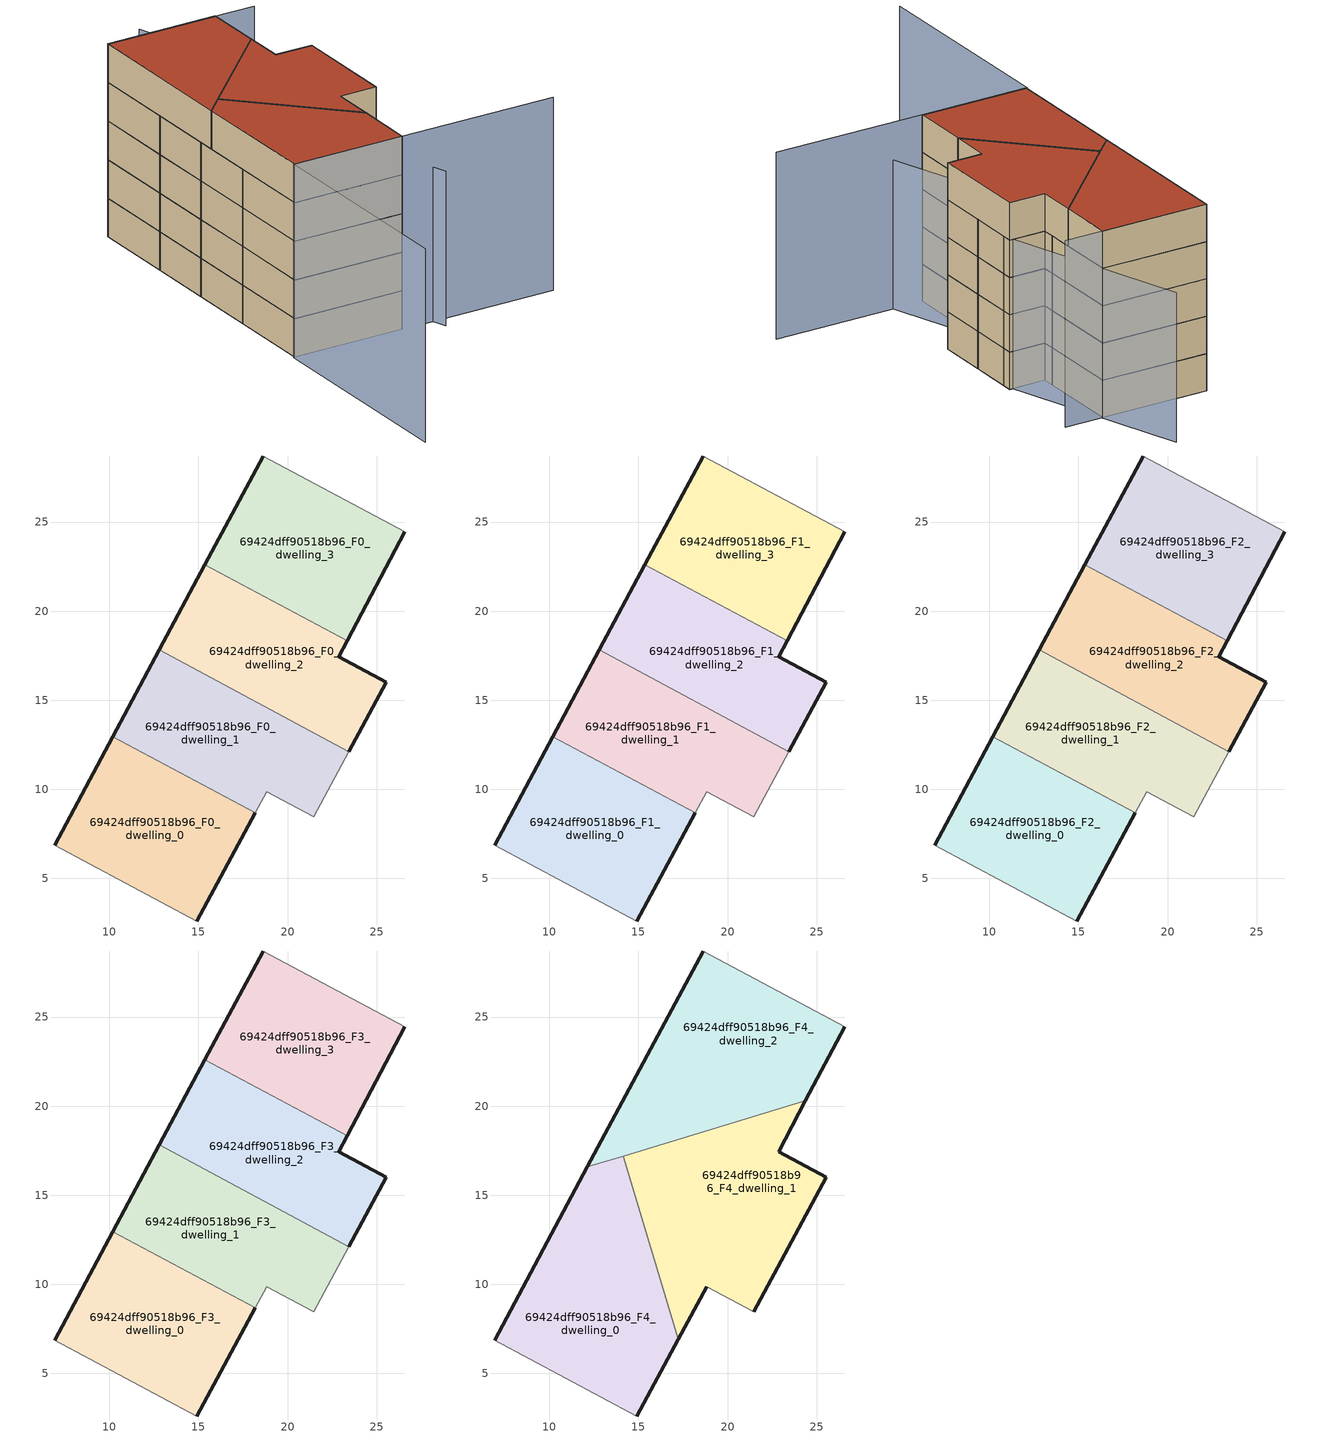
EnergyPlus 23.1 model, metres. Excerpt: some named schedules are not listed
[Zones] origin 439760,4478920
69424dff90518b96_F0_dwelling_0
 floor ground (EU_floor_Construction): 14.9,2.6 18.19,8.66 10.19,12.95 6.92,6.86 z0
 wall outside (EU_wall_Construction): 18.19,8.66 14.9,2.6 / 6.92,6.86 10.19,12.95 z0:3
 wall to 69424dff90518b96_F0_dwelling_1 (EU_wall_Construction): 10.19,12.95 18.19,8.66 z0:3
 wall adiabatic (EU_wall_Construction): 14.9,2.6 6.92,6.86 z0:3
69424dff90518b96_F0_dwelling_1
 floor ground (EU_floor_Construction): 21.47,8.46 23.45,12.11 12.8,17.82 10.19,12.95 18.19,8.66 18.84,9.86 z0
 wall outside (EU_wall_Construction): 10.19,12.95 12.8,17.82 z0:3
 wall to 69424dff90518b96_F0_dwelling_2 (EU_wall_Construction): 12.8,17.82 23.45,12.11 z0:3
 wall adiabatic (EU_wall_Construction): 23.45,12.11 21.47,8.46 18.84,9.86 18.19,8.66 z0:3
69424dff90518b96_F0_dwelling_2
 floor ground (EU_floor_Construction): 23.45,12.11 25.55,16.01 22.87,17.44 23.34,18.33 15.36,22.61 12.8,17.82 z0
 wall outside (EU_wall_Construction): 12.8,17.82 15.36,22.61 / 23.34,18.33 22.87,17.44 25.55,16.01 23.45,12.11 z0:3
 wall to 69424dff90518b96_F0_dwelling_3 (EU_wall_Construction): 15.36,22.61 23.34,18.33 z0:3
69424dff90518b96_F0_dwelling_3
 floor ground (EU_floor_Construction): 23.34,18.33 26.59,24.46 18.63,28.71 15.36,22.61 z0
 wall outside (EU_wall_Construction): 26.59,24.46 23.34,18.33 / 15.36,22.61 18.63,28.71 z0:3
 wall adiabatic (EU_wall_Construction): 18.63,28.71 26.59,24.46 z0:3
69424dff90518b96_F1_dwelling_0
 floor to 69424dff90518b96_F0_dwelling_0 (EU_floor_Construction): 14.9,2.6 18.19,8.66 10.19,12.95 6.92,6.86 z3
 wall outside (EU_wall_Construction): 18.19,8.66 14.9,2.6 / 6.92,6.86 10.19,12.95 z3:6
 wall to 69424dff90518b96_F1_dwelling_1 (EU_wall_Construction): 10.19,12.95 18.19,8.66 z3:6
 wall adiabatic (EU_wall_Construction): 14.9,2.6 6.92,6.86 z3:6
69424dff90518b96_F1_dwelling_1
 floor to 69424dff90518b96_F0_dwelling_1 (EU_floor_Construction): 21.47,8.46 23.45,12.11 12.8,17.82 10.19,12.95 18.19,8.66 18.84,9.86 z3
 wall outside (EU_wall_Construction): 10.19,12.95 12.8,17.82 z3:6
 wall to 69424dff90518b96_F1_dwelling_2 (EU_wall_Construction): 12.8,17.82 23.45,12.11 z3:6
 wall adiabatic (EU_wall_Construction): 23.45,12.11 21.47,8.46 18.84,9.86 18.19,8.66 z3:6
69424dff90518b96_F1_dwelling_2
 floor to 69424dff90518b96_F0_dwelling_2 (EU_floor_Construction): 23.45,12.11 25.55,16.01 22.87,17.44 23.34,18.33 15.36,22.61 12.8,17.82 z3
 wall outside (EU_wall_Construction): 12.8,17.82 15.36,22.61 / 23.34,18.33 22.87,17.44 25.55,16.01 23.45,12.11 z3:6
 wall to 69424dff90518b96_F1_dwelling_3 (EU_wall_Construction): 15.36,22.61 23.34,18.33 z3:6
69424dff90518b96_F1_dwelling_3
 floor to 69424dff90518b96_F0_dwelling_3 (EU_floor_Construction): 23.34,18.33 26.59,24.46 18.63,28.71 15.36,22.61 z3
 wall outside (EU_wall_Construction): 26.59,24.46 23.34,18.33 / 15.36,22.61 18.63,28.71 z3:6
 wall adiabatic (EU_wall_Construction): 18.63,28.71 26.59,24.46 z3:6
69424dff90518b96_F2_dwelling_0
 floor to 69424dff90518b96_F1_dwelling_0 (EU_floor_Construction): 14.9,2.6 18.19,8.66 10.19,12.95 6.92,6.86 z6
 wall outside (EU_wall_Construction): 18.19,8.66 14.9,2.6 / 6.92,6.86 10.19,12.95 z6:9
 wall to 69424dff90518b96_F2_dwelling_1 (EU_wall_Construction): 10.19,12.95 18.19,8.66 z6:9
 wall adiabatic (EU_wall_Construction): 14.9,2.6 6.92,6.86 z6:9
69424dff90518b96_F2_dwelling_1
 floor to 69424dff90518b96_F1_dwelling_1 (EU_floor_Construction): 21.47,8.46 23.45,12.11 12.8,17.82 10.19,12.95 18.19,8.66 18.84,9.86 z6
 wall outside (EU_wall_Construction): 10.19,12.95 12.8,17.82 z6:9
 wall to 69424dff90518b96_F2_dwelling_2 (EU_wall_Construction): 12.8,17.82 23.45,12.11 z6:9
 wall adiabatic (EU_wall_Construction): 23.45,12.11 21.47,8.46 18.84,9.86 18.19,8.66 z6:9
69424dff90518b96_F2_dwelling_2
 floor to 69424dff90518b96_F1_dwelling_2 (EU_floor_Construction): 23.45,12.11 25.55,16.01 22.87,17.44 23.34,18.33 15.36,22.61 12.8,17.82 z6
 wall outside (EU_wall_Construction): 12.8,17.82 15.36,22.61 / 23.34,18.33 22.87,17.44 25.55,16.01 23.45,12.11 z6:9
 wall to 69424dff90518b96_F2_dwelling_3 (EU_wall_Construction): 15.36,22.61 23.34,18.33 z6:9
69424dff90518b96_F2_dwelling_3
 floor to 69424dff90518b96_F1_dwelling_3 (EU_floor_Construction): 23.34,18.33 26.59,24.46 18.63,28.71 15.36,22.61 z6
 wall outside (EU_wall_Construction): 26.59,24.46 23.34,18.33 / 15.36,22.61 18.63,28.71 z6:9
 wall adiabatic (EU_wall_Construction): 18.63,28.71 26.59,24.46 z6:9
69424dff90518b96_F3_dwelling_0
 floor to 69424dff90518b96_F2_dwelling_0 (EU_floor_Construction): 14.9,2.6 18.19,8.66 10.19,12.95 6.92,6.86 z9
 wall outside (EU_wall_Construction): 18.19,8.66 14.9,2.6 / 6.92,6.86 10.19,12.95 z9:12
 wall to 69424dff90518b96_F3_dwelling_1 (EU_wall_Construction): 10.19,12.95 18.19,8.66 z9:12
 wall adiabatic (EU_wall_Construction): 14.9,2.6 6.92,6.86 z9:12
69424dff90518b96_F3_dwelling_1
 floor to 69424dff90518b96_F2_dwelling_1 (EU_floor_Construction): 21.47,8.46 23.45,12.11 12.8,17.82 10.19,12.95 18.19,8.66 18.84,9.86 z9
 wall outside (EU_wall_Construction): 10.19,12.95 12.8,17.82 z9:12
 wall to 69424dff90518b96_F3_dwelling_2 (EU_wall_Construction): 12.8,17.82 23.45,12.11 z9:12
 wall adiabatic (EU_wall_Construction): 23.45,12.11 21.47,8.46 18.84,9.86 18.19,8.66 z9:12
69424dff90518b96_F3_dwelling_2
 floor to 69424dff90518b96_F2_dwelling_2 (EU_floor_Construction): 23.45,12.11 25.55,16.01 22.87,17.44 23.34,18.33 15.36,22.61 12.8,17.82 z9
 wall outside (EU_wall_Construction): 12.8,17.82 15.36,22.61 / 23.34,18.33 22.87,17.44 25.55,16.01 23.45,12.11 z9:12
 wall to 69424dff90518b96_F3_dwelling_3 (EU_wall_Construction): 15.36,22.61 23.34,18.33 z9:12
69424dff90518b96_F3_dwelling_3
 floor to 69424dff90518b96_F2_dwelling_3 (EU_floor_Construction): 23.34,18.33 26.59,24.46 18.63,28.71 15.36,22.61 z9
 wall outside (EU_wall_Construction): 26.59,24.46 23.34,18.33 / 15.36,22.61 18.63,28.71 z9:12
 wall adiabatic (EU_wall_Construction): 18.63,28.71 26.59,24.46 z9:12
69424dff90518b96_F4_dwelling_0
 floor to 69424dff90518b96_F3_dwelling_0 (EU_floor_Construction): 14.9,2.6 17.24,6.91 16.42,9.61 10.19,12.95 6.92,6.86 z12
 floor to 69424dff90518b96_F3_dwelling_1 (EU_floor_Construction): 16.42,9.61 14.17,17.09 14.03,17.16 12.14,16.59 10.19,12.95 z12
 wall outside (EU_wall_Construction): 6.92,6.86 12.14,16.59 / 17.24,6.91 14.9,2.6 z12:15
 wall to 69424dff90518b96_F4_dwelling_1 (EU_wall_Construction): 14.13,17.19 17.24,6.91 z12:15
 wall adiabatic (EU_wall_Construction): 14.9,2.6 6.92,6.86 z12:15
 wall to 69424dff90518b96_F4_dwelling_2 (EU_wall_Construction): 12.14,16.59 14.13,17.19 z12:15
 roof outside (EU_roof_Construction): 14.13,17.19 17.24,6.91 14.9,2.6 6.92,6.86 12.14,16.59 z15
69424dff90518b96_F4_dwelling_1
 floor to 69424dff90518b96_F3_dwelling_1 (EU_floor_Construction): 21.47,8.46 23.45,12.11 14.17,17.09 16.42,9.61 18.19,8.66 18.84,9.86 z12
 floor to 69424dff90518b96_F3_dwelling_0 (EU_floor_Construction): 17.24,6.91 18.19,8.66 16.42,9.61 z12
 floor to 69424dff90518b96_F3_dwelling_2 (EU_floor_Construction): 23.45,12.11 25.55,16.01 22.87,17.44 23.34,18.33 21.38,19.38 14.13,17.19 14.17,17.09 z12
 floor to 69424dff90518b96_F3_dwelling_3 (EU_floor_Construction): 23.34,18.33 24.38,20.29 21.38,19.38 z12
 wall outside (EU_wall_Construction): 18.84,9.86 17.24,6.91 / 24.38,20.29 22.87,17.44 25.55,16.01 21.47,8.46 z12:15
 wall adiabatic (EU_wall_Construction): 21.47,8.46 18.84,9.86 z12:15
 wall to 69424dff90518b96_F4_dwelling_2 (EU_wall_Construction): 14.13,17.19 24.38,20.29 z12:15
 roof outside (EU_roof_Construction): 24.38,20.29 22.87,17.44 25.55,16.01 21.47,8.46 18.84,9.86 17.24,6.91 14.13,17.19 z15
69424dff90518b96_F4_dwelling_2
 floor to 69424dff90518b96_F3_dwelling_2 (EU_floor_Construction): 21.38,19.38 15.36,22.61 12.8,17.82 14.03,17.16 z12
 floor to 69424dff90518b96_F3_dwelling_3 (EU_floor_Construction): 24.38,20.29 26.59,24.46 18.63,28.71 15.36,22.61 21.38,19.38 z12
 floor to 69424dff90518b96_F3_dwelling_1 (EU_floor_Construction): 14.03,17.16 12.8,17.82 12.14,16.59 z12
 wall outside (EU_wall_Construction): 26.59,24.46 24.38,20.29 / 12.14,16.59 18.63,28.71 z12:15
 wall adiabatic (EU_wall_Construction): 18.63,28.71 26.59,24.46 z12:15
 roof outside (EU_roof_Construction): 26.59,24.46 24.38,20.29 12.14,16.59 18.63,28.71 z15
shading: 16.98,0.24 19.53,16.19 / 25.16,15.29 27.75,31.3 z0:12; -1.34,-8.46 6.85,6.89 / 6.85,6.89 26.08,-3.36 / 29.45,22.92 18.63,28.71 z0:15
[Building]
EU S2 Campaign: North Axis=0; Terrain=City; Solar Distribution=FullExterior
[Site:Location]
Madrid: Latitude=40.5; Longitude=-3.5; Time Zone=1; Elevation=609
[SizingPeriod:WeatherFileDays]
AnnualSizingPeriod: Begin Month=1; Begin Day of Month=1; End Month=12; End Day of Month=31; Day of Week for Start Day=Monday; Use Weather File Daylight Saving Period=No; Use Weather File Rain and Snow Indicators=No
[MATERIAL]
EU_InternalMass_Material: Roughness=MediumRough; Thickness=0.1; Conductivity=1; Density=1800; Specific Heat=900; Thermal Absorptance=0.9; Solar Absorptance=0.7; Visible Absorptance=0.7
[MATERIAL:NOMASS] Roughness=MediumRough; Thermal Absorptance=0.9; Solar Absorptance=0.7; Visible Absorptance=0.7
Name | Thermal Resistance
EU_wall_NoMass | 0.459673
EU_roof_NoMass | 0.495815
EU_floor_NoMass | 0.788942
[CONSTRUCTION]
EU_wall_Construction: EU_wall_NoMass
EU_roof_Construction: EU_roof_NoMass
EU_floor_Construction: EU_floor_NoMass
EU_InternalMass_Construction: EU_InternalMass_Material
[ZONE] Type=1; Multiplier=1; Ceiling Height=autocalculate; Floor Area=autocalculate; Part of Total Floor Area=Yes
Name | Volume
69424dff90518b96_F0_dwelling_0; 69424dff90518b96_F1_dwelling_0; 69424dff90518b96_F2_dwelling_0; 69424dff90518b96_F3_dwelling_0 | 187.873
69424dff90518b96_F4_dwelling_0 | 250.515
69424dff90518b96_F0_dwelling_1; 69424dff90518b96_F1_dwelling_1; 69424dff90518b96_F2_dwelling_1; 69424dff90518b96_F3_dwelling_1 | 187.887
69424dff90518b96_F4_dwelling_1 | 250.511
69424dff90518b96_F0_dwelling_2; 69424dff90518b96_F1_dwelling_2; 69424dff90518b96_F2_dwelling_2; 69424dff90518b96_F3_dwelling_2 | 187.885
69424dff90518b96_F4_dwelling_2 | 250.505
69424dff90518b96_F0_dwelling_3; 69424dff90518b96_F1_dwelling_3; 69424dff90518b96_F2_dwelling_3; 69424dff90518b96_F3_dwelling_3 | 187.879
[INTERNALMASS] Construction=EU_InternalMass_Construction
Name | Zone or ZoneList | Surface Area
69424dff90518b96_F0_dwelling_0_EU_InternalMass | 69424dff90518b96_F0_dwelling_0 | 62.6244
69424dff90518b96_F0_dwelling_1_EU_InternalMass | 69424dff90518b96_F0_dwelling_1 | 62.6289
69424dff90518b96_F0_dwelling_2_EU_InternalMass | 69424dff90518b96_F0_dwelling_2 | 62.6282
69424dff90518b96_F0_dwelling_3_EU_InternalMass | 69424dff90518b96_F0_dwelling_3 | 62.6265
69424dff90518b96_F1_dwelling_0_EU_InternalMass | 69424dff90518b96_F1_dwelling_0 | 62.6244
69424dff90518b96_F1_dwelling_1_EU_InternalMass | 69424dff90518b96_F1_dwelling_1 | 62.6289
69424dff90518b96_F1_dwelling_2_EU_InternalMass | 69424dff90518b96_F1_dwelling_2 | 62.6282
69424dff90518b96_F1_dwelling_3_EU_InternalMass | 69424dff90518b96_F1_dwelling_3 | 62.6265
69424dff90518b96_F2_dwelling_0_EU_InternalMass | 69424dff90518b96_F2_dwelling_0 | 62.6244
69424dff90518b96_F2_dwelling_1_EU_InternalMass | 69424dff90518b96_F2_dwelling_1 | 62.6289
69424dff90518b96_F2_dwelling_2_EU_InternalMass | 69424dff90518b96_F2_dwelling_2 | 62.6282
69424dff90518b96_F2_dwelling_3_EU_InternalMass | 69424dff90518b96_F2_dwelling_3 | 62.6265
69424dff90518b96_F3_dwelling_0_EU_InternalMass | 69424dff90518b96_F3_dwelling_0 | 62.6244
69424dff90518b96_F3_dwelling_1_EU_InternalMass | 69424dff90518b96_F3_dwelling_1 | 62.6289
69424dff90518b96_F3_dwelling_2_EU_InternalMass | 69424dff90518b96_F3_dwelling_2 | 62.6282
69424dff90518b96_F3_dwelling_3_EU_InternalMass | 69424dff90518b96_F3_dwelling_3 | 62.6265
69424dff90518b96_F4_dwelling_0_EU_InternalMass | 69424dff90518b96_F4_dwelling_0 | 83.5059
69424dff90518b96_F4_dwelling_1_EU_InternalMass | 69424dff90518b96_F4_dwelling_1 | 83.5029
69424dff90518b96_F4_dwelling_2_EU_InternalMass | 69424dff90518b96_F4_dwelling_2 | 83.5016
[OTHEREQUIPMENT] Fuel Type=Electricity; Design Level Calculation Method=Watts/Area; Power per Zone Floor Area=1; Fraction Latent=0; Fraction Radiant=0; Fraction Lost=0; Carbon Dioxide Generation Rate=0; EndUse Subcategory=EU_Step8_InternalGains
Name | Zone or ZoneList or Space or SpaceList | Schedule
EU_Step8_InternalGain_69424dff90518b96_F0_dwelling_0_f000 | 69424dff90518b96_F0_dwelling_0 | EU_Step8_GainSchedule_69424dff90518b96_F0_dwelling_0_f000
EU_Step8_InternalGain_69424dff90518b96_F0_dwelling_1_f000 | 69424dff90518b96_F0_dwelling_1 | EU_Step8_GainSchedule_69424dff90518b96_F0_dwelling_1_f000
EU_Step8_InternalGain_69424dff90518b96_F0_dwelling_2_f000 | 69424dff90518b96_F0_dwelling_2 | EU_Step8_GainSchedule_69424dff90518b96_F0_dwelling_2_f000
EU_Step8_InternalGain_69424dff90518b96_F0_dwelling_3_f000 | 69424dff90518b96_F0_dwelling_3 | EU_Step8_GainSchedule_69424dff90518b96_F0_dwelling_3_f000
EU_Step8_InternalGain_69424dff90518b96_F1_dwelling_0_f000 | 69424dff90518b96_F1_dwelling_0 | EU_Step8_GainSchedule_69424dff90518b96_F1_dwelling_0_f000
EU_Step8_InternalGain_69424dff90518b96_F1_dwelling_1_f000 | 69424dff90518b96_F1_dwelling_1 | EU_Step8_GainSchedule_69424dff90518b96_F1_dwelling_1_f000
EU_Step8_InternalGain_69424dff90518b96_F1_dwelling_2_f000 | 69424dff90518b96_F1_dwelling_2 | EU_Step8_GainSchedule_69424dff90518b96_F1_dwelling_2_f000
EU_Step8_InternalGain_69424dff90518b96_F1_dwelling_3_f000 | 69424dff90518b96_F1_dwelling_3 | EU_Step8_GainSchedule_69424dff90518b96_F1_dwelling_3_f000
EU_Step8_InternalGain_69424dff90518b96_F2_dwelling_0_f000 | 69424dff90518b96_F2_dwelling_0 | EU_Step8_GainSchedule_69424dff90518b96_F2_dwelling_0_f000
EU_Step8_InternalGain_69424dff90518b96_F2_dwelling_1_f000 | 69424dff90518b96_F2_dwelling_1 | EU_Step8_GainSchedule_69424dff90518b96_F2_dwelling_1_f000
EU_Step8_InternalGain_69424dff90518b96_F2_dwelling_2_f000 | 69424dff90518b96_F2_dwelling_2 | EU_Step8_GainSchedule_69424dff90518b96_F2_dwelling_2_f000
EU_Step8_InternalGain_69424dff90518b96_F2_dwelling_3_f000 | 69424dff90518b96_F2_dwelling_3 | EU_Step8_GainSchedule_69424dff90518b96_F2_dwelling_3_f000
EU_Step8_InternalGain_69424dff90518b96_F3_dwelling_0_f000 | 69424dff90518b96_F3_dwelling_0 | EU_Step8_GainSchedule_69424dff90518b96_F3_dwelling_0_f000
EU_Step8_InternalGain_69424dff90518b96_F3_dwelling_1_f000 | 69424dff90518b96_F3_dwelling_1 | EU_Step8_GainSchedule_69424dff90518b96_F3_dwelling_1_f000
EU_Step8_InternalGain_69424dff90518b96_F3_dwelling_2_f000 | 69424dff90518b96_F3_dwelling_2 | EU_Step8_GainSchedule_69424dff90518b96_F3_dwelling_2_f000
EU_Step8_InternalGain_69424dff90518b96_F3_dwelling_3_f000 | 69424dff90518b96_F3_dwelling_3 | EU_Step8_GainSchedule_69424dff90518b96_F3_dwelling_3_f000
EU_Step8_InternalGain_69424dff90518b96_F4_dwelling_0_f000 | 69424dff90518b96_F4_dwelling_0 | EU_Step8_GainSchedule_69424dff90518b96_F4_dwelling_0_f000
EU_Step8_InternalGain_69424dff90518b96_F4_dwelling_1_f000 | 69424dff90518b96_F4_dwelling_1 | EU_Step8_GainSchedule_69424dff90518b96_F4_dwelling_1_f000
EU_Step8_InternalGain_69424dff90518b96_F4_dwelling_2_f000 | 69424dff90518b96_F4_dwelling_2 | EU_Step8_GainSchedule_69424dff90518b96_F4_dwelling_2_f000
[ZONEVENTILATION:DESIGNFLOWRATE] Schedule=EU_AlwaysOn; Design Flow Rate Calculation Method=AirChanges/Hour; Air Changes per Hour=0.719161; Ventilation Type=Natural; Fan Pressure Rise=0; Fan Total Efficiency=1; Constant Term Coefficient=1; Temperature Term Coefficient=0; Velocity Term Coefficient=0; Velocity Squared Term Coefficient=0; Minimum Indoor Temperature=-100; Maximum Indoor Temperature=100; Delta Temperature=-100; Minimum Outdoor Temperature=-100; Maximum Outdoor Temperature=100; Maximum Wind Speed=40
Name | Zone or ZoneList or Space or SpaceList
EU_ConstantAir_69424dff90518b96_F0_dwelling_0 | 69424dff90518b96_F0_dwelling_0
EU_ConstantAir_69424dff90518b96_F0_dwelling_1 | 69424dff90518b96_F0_dwelling_1
EU_ConstantAir_69424dff90518b96_F0_dwelling_2 | 69424dff90518b96_F0_dwelling_2
EU_ConstantAir_69424dff90518b96_F0_dwelling_3 | 69424dff90518b96_F0_dwelling_3
EU_ConstantAir_69424dff90518b96_F1_dwelling_0 | 69424dff90518b96_F1_dwelling_0
EU_ConstantAir_69424dff90518b96_F1_dwelling_1 | 69424dff90518b96_F1_dwelling_1
EU_ConstantAir_69424dff90518b96_F1_dwelling_2 | 69424dff90518b96_F1_dwelling_2
EU_ConstantAir_69424dff90518b96_F1_dwelling_3 | 69424dff90518b96_F1_dwelling_3
EU_ConstantAir_69424dff90518b96_F2_dwelling_0 | 69424dff90518b96_F2_dwelling_0
EU_ConstantAir_69424dff90518b96_F2_dwelling_1 | 69424dff90518b96_F2_dwelling_1
EU_ConstantAir_69424dff90518b96_F2_dwelling_2 | 69424dff90518b96_F2_dwelling_2
EU_ConstantAir_69424dff90518b96_F2_dwelling_3 | 69424dff90518b96_F2_dwelling_3
EU_ConstantAir_69424dff90518b96_F3_dwelling_0 | 69424dff90518b96_F3_dwelling_0
EU_ConstantAir_69424dff90518b96_F3_dwelling_1 | 69424dff90518b96_F3_dwelling_1
EU_ConstantAir_69424dff90518b96_F3_dwelling_2 | 69424dff90518b96_F3_dwelling_2
EU_ConstantAir_69424dff90518b96_F3_dwelling_3 | 69424dff90518b96_F3_dwelling_3
EU_ConstantAir_69424dff90518b96_F4_dwelling_0 | 69424dff90518b96_F4_dwelling_0
EU_ConstantAir_69424dff90518b96_F4_dwelling_1 | 69424dff90518b96_F4_dwelling_1
EU_ConstantAir_69424dff90518b96_F4_dwelling_2 | 69424dff90518b96_F4_dwelling_2
[HVACTEMPLATE:THERMOSTAT] Constant Heating Setpoint=20; Constant Cooling Setpoint=50
EU_HeatOnly_69424dff90518b96_F0_dwelling_0; EU_HeatOnly_69424dff90518b96_F0_dwelling_1; EU_HeatOnly_69424dff90518b96_F0_dwelling_2
